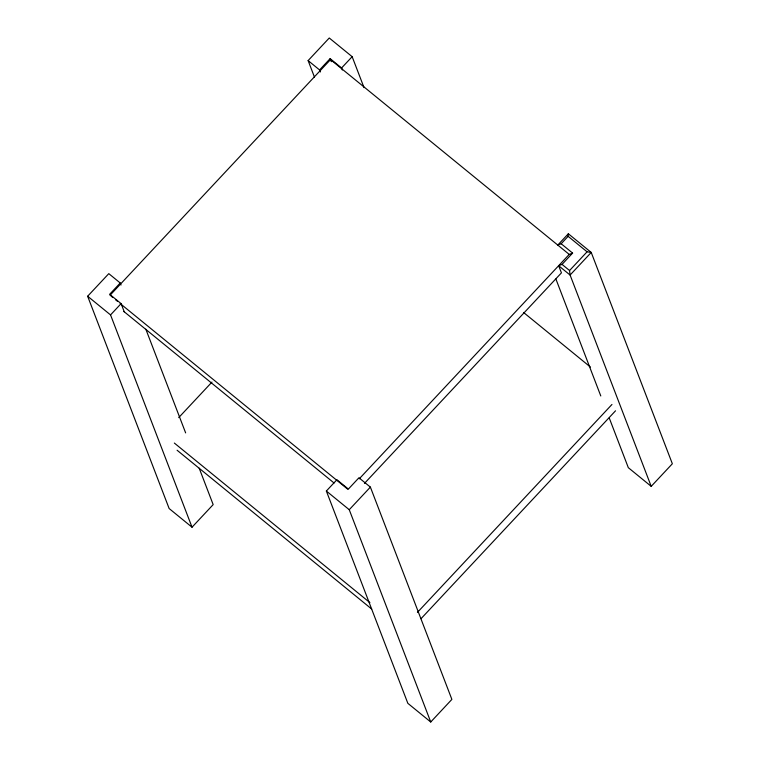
<?xml version="1.0" encoding="UTF-8"?>
<svg xmlns="http://www.w3.org/2000/svg" width="760" height="760" viewBox="0 0 760 760"><rect width="100%" height="100%" fill="white"/><g stroke="black" fill="none" stroke-linecap="round" stroke-linejoin="round"><path stroke-width="1.14" d="M568.347 233.766L557.774 245.072L561.174 243.751L568.119 236.332L568.347 233.766L591.232 252.453L672.353 463.762L651.206 486.352L628.32 467.675L609.264 418.028M199.196 468.198L213.17 504.611L192.033 527.212L169.138 508.535L87.647 296.238L108.794 273.647L120.232 282.986L121.02 285.028M314.488 77.178L308.123 60.6L329.26 38L352.155 56.677L364.04 87.638M120.232 282.986L109.668 294.281L121.106 303.62L124.241 311.79M320.349 71.972L319.57 69.939L330.135 58.634L341.582 67.972L342.361 70.015M110.038 295.26L330.514 59.612L569.221 254.41L572.622 253.09L561.174 243.751M192.033 527.212L110.542 314.916L121.106 303.62M341.582 67.972L352.155 56.677M178.724 417.61L211.954 382.09M326.353 491.026L336.927 479.731L348.374 489.069L358.938 477.774L370.386 487.112L451.877 699.399L430.74 722L407.844 703.323L326.353 491.026L349.248 509.713L430.74 722M359.28 478.791L569.221 254.41M364.477 483.379L561.44 272.859L558.647 265.705L562.048 264.394L572.622 253.09M558.647 265.705L570.095 275.044L569.563 270.531L587.081 251.807L591.232 252.453L570.095 275.044L651.206 486.352M349.248 509.713L370.386 487.112M417.43 612.399L611.961 404.472M421.002 618.716L615.533 410.799M568.119 236.332L587.081 251.807M562.048 264.394L569.563 270.531M308.123 60.6L319.57 69.939M523.535 312.455L590.425 367.042M110.96 296.01L112.793 297.512M115.548 299.753L117.382 301.255M120.137 303.506L347.833 489.297M123.814 311.438L334.058 482.999M87.647 296.238L110.542 314.916M174.344 443.061L369.901 602.633M177.099 450.243L371.735 609.073M555.892 278.996L600.789 395.96M330.135 58.634L331.303 61.674M145.825 329.175L185.639 432.896"/></g></svg>
